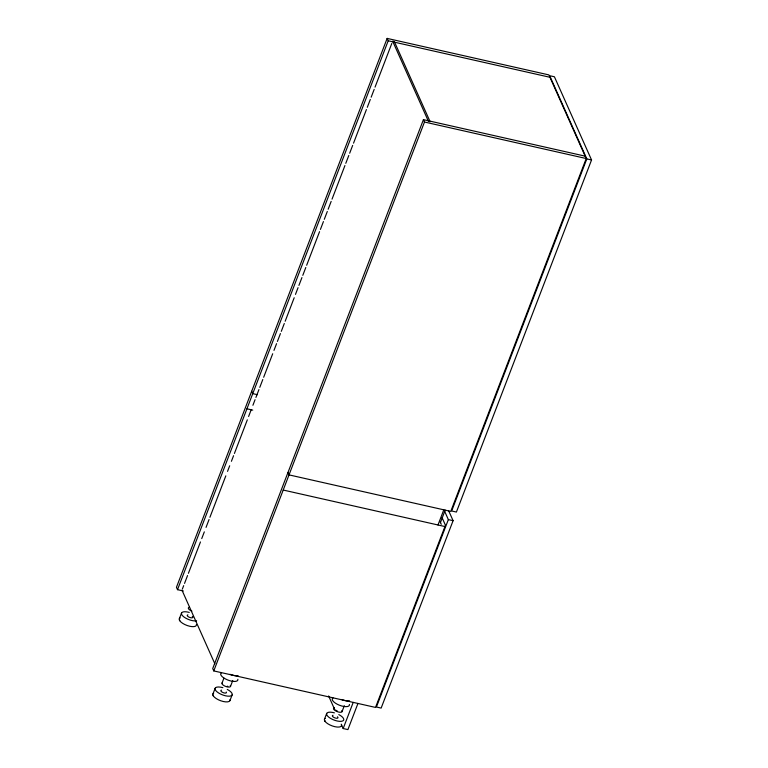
<?xml version="1.0" encoding="UTF-8"?>
<svg xmlns="http://www.w3.org/2000/svg" width="768" height="768" viewBox="0 0 768 768"><rect width="100%" height="100%" fill="white"/><g stroke="black" fill="none" stroke-linecap="round" stroke-linejoin="round"><path stroke-width="1.15" d="M287.971 472.512L289.027 474.883L450.768 511.392L586.224 158.525L548.89 74.909L387.149 38.4L176.448 587.299L177.504 589.67L183.322 590.986M177.504 589.67L388.205 40.771L387.149 38.4M182.39 588.989L183.686 585.629M184.541 583.392L187.555 575.549M188.41 573.312L200.458 541.949M201.744 538.579L204.326 531.859M206.045 527.386L209.05 519.542M209.914 517.296L225.821 475.853M227.539 471.37L229.69 465.773M231.418 461.29L233.568 455.693M234.422 453.446L247.325 419.846M248.611 416.477L251.194 409.757M252.912 405.283L255.062 399.677M255.926 397.44L258.931 389.597M259.795 387.36L262.8 379.517M263.664 377.27L272.698 353.75M273.984 350.39L276.566 343.67M277.421 341.424L280.435 333.59M281.299 331.344L284.304 323.501M285.168 321.264L294.192 297.744M295.488 294.374L298.061 287.654M298.925 285.418L301.939 277.574M302.794 275.338L305.808 267.494M306.662 265.258L319.565 231.648M320.429 229.411L323.434 221.568M324.298 219.322L327.302 211.488M328.166 209.242L331.171 201.398M332.035 199.162L344.938 165.552M345.792 163.315L348.806 155.472M349.67 153.235L352.675 145.392M353.539 143.155L366.432 109.546M367.296 107.309L370.31 99.466M371.165 97.219L374.179 89.386M375.034 87.139L391.805 43.45M179.376 618.672L181.565 612.97M585.168 156.154L423.427 119.645L212.717 668.544L213.773 670.915L375.523 707.424L445.45 525.245L442.061 517.642M213.773 670.915L424.483 122.016L423.427 119.645M212.976 693.926L215.165 688.224M222.01 683.117L223.91 678.154M230.477 686.477L232.762 680.525M229.92 700.656L232.109 694.954M324.518 719.107L326.707 713.405M342.019 711.658L344.314 705.706M357.946 703.459L347.914 729.6L343.171 728.534L353.213 702.394M437.981 524.976L443.798 509.818M440.381 522.682L445.19 510.134M444.442 510.845L448.349 519.61L376.416 707.011L381.149 708.086L453.091 520.675L448.694 510.826M586.819 158.899L451.661 510.979L456.403 512.054L591.552 159.965L554.41 76.771L549.667 75.706L586.819 158.899L591.552 159.965M388.205 40.771L549.946 77.28M424.483 122.016L586.224 158.525M257.405 394.685L252.758 393.638L251.693 391.267M246.931 408.797L252.749 410.112M448.349 519.61L453.091 520.675M283.21 490.042L444.95 526.55M196.426 624.47A9.139 3.485 21 0 1 189.715 626.256A9.139 3.485 21 0 1 179.731 620.707L179.414 619.91M230.026 699.725A9.139 3.485 21 0 1 223.315 701.51A9.139 3.485 21 0 1 213.331 695.952L213.014 695.165M440.304 522.125L441.274 524.304M328.627 695.952L334.445 708.979M341.232 724.186L343.171 728.534M181.958 590.112L214.838 663.744M179.77 620.707L179.28 619.613A9.11 3.475 21 0 1 180.038 617.962M213.37 695.962L212.88 694.867A9.11 3.475 21 0 1 213.638 693.216M324.566 720.346L324.922 721.142L324.422 720.038A9.11 3.475 21 0 1 325.181 718.397M226.262 692.026A2.966 1.133 21 0 1 225.034 693.082A2.966 1.133 21 0 1 221.491 691.67A2.966 1.133 21 0 1 221.491 690.125M230.285 685.459A4.57 1.738 21 0 1 226.051 686.582A4.57 1.738 21 0 1 222.336 682.762M237.878 679.286A9.139 3.485 21 0 1 227.789 680.006A9.139 3.485 21 0 1 221.482 672.778M227.242 689.395A9.139 3.485 21 0 1 229.747 696.154A9.139 3.485 21 0 1 215.827 690.653A9.139 3.485 21 0 1 222.864 687.667M238.07 675.648A9.139 3.485 21 0 1 230.006 674.314M227.846 686.294A2.966 1.133 21 0 1 227.203 686.227M192.326 616.378A2.966 1.133 21 0 1 191.837 617.837A2.966 1.133 21 0 1 188.054 616.55A2.966 1.133 21 0 1 187.891 614.87M191.904 611.126A4.57 1.738 21 0 1 188.592 608.87A4.57 1.738 21 0 1 189.341 607.296M196.627 620.832A9.139 3.485 21 0 1 182.39 615.581A9.139 3.485 21 0 1 189.264 612.413M337.469 716.813A2.966 1.133 21 0 1 336.989 718.262A2.966 1.133 21 0 1 333.197 716.986A2.966 1.133 21 0 1 333.034 715.306M341.837 710.64A4.57 1.738 21 0 1 339.946 712.262A4.57 1.738 21 0 1 334.483 710.102A4.57 1.738 21 0 1 334.493 707.731M349.421 704.467A9.139 3.485 21 0 1 339.331 705.187A9.139 3.485 21 0 1 333.024 697.958M341.568 724.906A9.139 3.485 21 0 1 334.867 726.691A9.139 3.485 21 0 1 324.874 721.133M338.794 714.576A9.139 3.485 21 0 1 341.299 721.334A9.139 3.485 21 0 1 327.379 715.834A9.139 3.485 21 0 1 334.406 712.848M349.622 700.829A9.139 3.485 21 0 1 341.558 699.494M337.306 711.005A2.966 1.133 21 0 1 336.614 710.688M335.99 710.323A2.966 1.133 21 0 1 335.501 709.93M394.339 41.587L392.669 41.213L428.438 121.344L430.118 121.718L394.339 41.587"/></g></svg>
